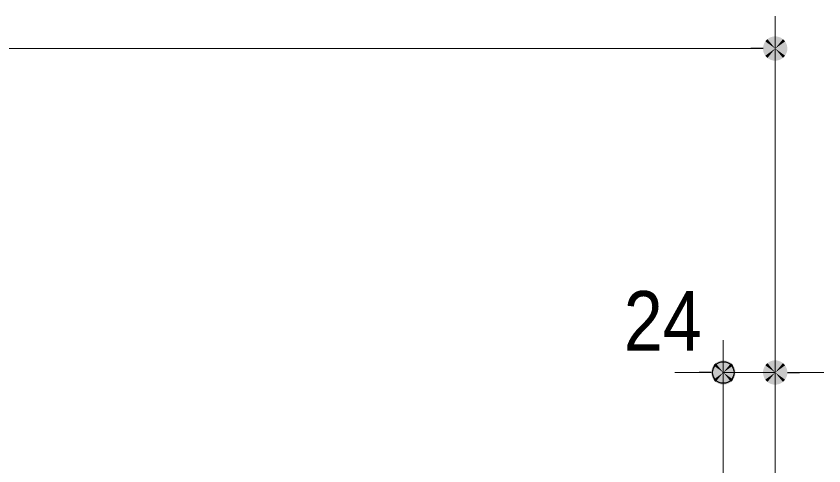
# Model space of a CAD drawing. Units: millimetres, scale not verified. Extents: x -4547 to 4547, y -2284 to 2284.
# Drawn here: x -1083.6 to -709.9, y 748.3 to 956.5 of the extents above; entities that cross this region are included whole.
import ezdxf
from ezdxf.enums import TextEntityAlignment as Align

# ---------------------------------------------------------------- set-up
doc = ezdxf.new("R2010")
doc.units = ezdxf.units.MM
doc.header["$LTSCALE"] = 20
doc.header["$PDMODE"] = 32
doc.header["$PDSIZE"] = 10
for name, color, linetype, lineweight in [('0-2_2寸法-2', 7, 'Continuous', 15), ('0-3_0', 7, 'Continuous', 25), ('0-5_2寸法-1', 7, 'Continuous', 15)]:
    doc.layers.add(name, color=color, linetype=linetype, lineweight=lineweight)
doc.layers.add('0-4_Defpoints', color=7, linetype='Continuous')
doc.styles.add('ＭＳ Ｐゴシック', font='')
doc.styles.get('ＭＳ Ｐゴシック').set_extended_font_data('MS PGothic')

# ---------------------------------------------------------------- blocks, each defined once
blk = doc.blocks.new('_Dot')
at = {"layer": '0-3_0'}
blk.add_line((-10, 0), (-20, 0), dxfattribs=at)
for points in [[(0, 0), (-8.09, 5.88), (-7.29, 6.85)], [(0, 0), (-7.29, 6.85), (-6.37, 7.71)], [(0, 0), (-6.37, 7.71), (-5.36, 8.44)], [(0, 0), (-5.36, 8.44), (-4.26, 9.05)], [(0, 0), (-4.26, 9.05), (-3.09, 9.51)], [(0, 0), (-3.09, 9.51), (-1.87, 9.82)], [(0, 0), (-1.87, 9.82), (-0.63, 9.98)], [(0, 0), (-0.63, 9.98), (0.63, 9.98)], [(0, 0), (0.63, 9.98), (1.87, 9.82)], [(0, 0), (1.87, 9.82), (3.09, 9.51)], [(0, 0), (3.09, 9.51), (4.26, 9.05)], [(0, 0), (4.26, 9.05), (5.36, 8.44)], [(0, 0), (5.36, 8.44), (6.37, 7.71)], [(0, 0), (6.37, 7.71), (7.29, 6.85)], [(0, 0), (7.29, 6.85), (8.09, 5.88)], [(0, 0), (-10, 0), (-9.92, 1.25)], [(0, 0), (-9.92, -1.25), (-10, 0)], [(0, 0), (-9.92, 1.25), (-9.69, 2.49)], [(0, 0), (-9.69, -2.49), (-9.92, -1.25)], [(0, 0), (-9.69, 2.49), (-9.3, 3.68)], [(0, 0), (-9.3, -3.68), (-9.69, -2.49)], [(0, 0), (-9.3, 3.68), (-8.76, 4.82)], [(0, 0), (-8.76, -4.82), (-9.3, -3.68)], [(0, 0), (-8.76, 4.82), (-8.09, 5.88)], [(0, 0), (-8.09, -5.88), (-8.76, -4.82)], [(0, 0), (-7.29, -6.85), (-8.09, -5.88)], [(0, 0), (-6.37, -7.71), (-7.29, -6.85)], [(0, 0), (-5.36, -8.44), (-6.37, -7.71)], [(0, 0), (-4.26, -9.05), (-5.36, -8.44)], [(0, 0), (-3.09, -9.51), (-4.26, -9.05)], [(0, 0), (-1.87, -9.82), (-3.09, -9.51)], [(0, 0), (-0.63, -9.98), (-1.87, -9.82)], [(0, 0), (0.63, -9.98), (-0.63, -9.98)], [(0, 0), (8.09, 5.88), (8.76, 4.82)], [(0, 0), (8.76, 4.82), (9.3, 3.68)], [(0, 0), (9.3, 3.68), (9.69, 2.49)], [(0, 0), (9.69, 2.49), (9.92, 1.25)], [(0, 0), (9.92, 1.25), (10, 0)], [(0, 0), (1.87, -9.82), (0.63, -9.98)], [(0, 0), (3.09, -9.51), (1.87, -9.82)], [(0, 0), (4.26, -9.05), (3.09, -9.51)], [(0, 0), (5.36, -8.44), (4.26, -9.05)], [(0, 0), (6.37, -7.71), (5.36, -8.44)], [(0, 0), (7.29, -6.85), (6.37, -7.71)], [(0, 0), (8.09, -5.88), (7.29, -6.85)], [(0, 0), (8.76, -4.82), (8.09, -5.88)], [(0, 0), (9.3, -3.68), (8.76, -4.82)], [(0, 0), (9.69, -2.49), (9.3, -3.68)], [(0, 0), (9.92, -1.25), (9.69, -2.49)], [(0, 0), (10, 0), (9.92, -1.25)]]:
    blk.add_solid(points, dxfattribs=at)

msp = doc.modelspace()

# ---------------------------------------------------------------- linework, layer by layer
at = {"layer": '0-2_2寸法-2'}
for p, q in [((-756.38, 683), (-756.38, 806.5)), ((-732.38, 700.5), (-732.38, 806.5)), ((-767.64, 791.5), (-778.89, 791.5)), ((-732.38, 791.5), (-756.38, 791.5)), ((-721.13, 791.5), (-709.87, 791.5))]:
    msp.add_line(p, q, dxfattribs=at)
at = {"layer": '0-4_Defpoints'}
msp.add_point((-756.38, 791.5), dxfattribs=at)
at = {"layer": '0-5_2寸法-1'}
for p, q in [((-732.38, 753.5), (-732.38, 956.5)), ((-743.64, 941.5), (-4219.13, 941.5))]:
    msp.add_line(p, q, dxfattribs=at)

# ---------------------------------------------------------------- block references
at = {"layer": '0-2_2寸法-2', "xscale": 0.5627563, "yscale": 0.5627563}
msp.add_blockref('_Dot', (-756.38, 791.5), dxfattribs=at)
at = {"layer": '0-2_2寸法-2', "xscale": 0.5627563, "yscale": 0.5627563, "rotation": 180}
msp.add_blockref('_Dot', (-732.38, 791.5), dxfattribs=at)
at = {"layer": '0-5_2寸法-1', "xscale": 0.5627563, "yscale": 0.5627563}
msp.add_blockref('_Dot', (-732.38, 941.5), dxfattribs=at)

# ---------------------------------------------------------------- texts
at = {"layer": '0-2_2寸法-2', "style": 'ＭＳ Ｐゴシック', "width": 0.9}
msp.add_text('24', height=27.57, dxfattribs=at).set_placement((-802.44, 793.36), align=Align.BOTTOM_LEFT)

doc.saveas('drawing.dxf')
